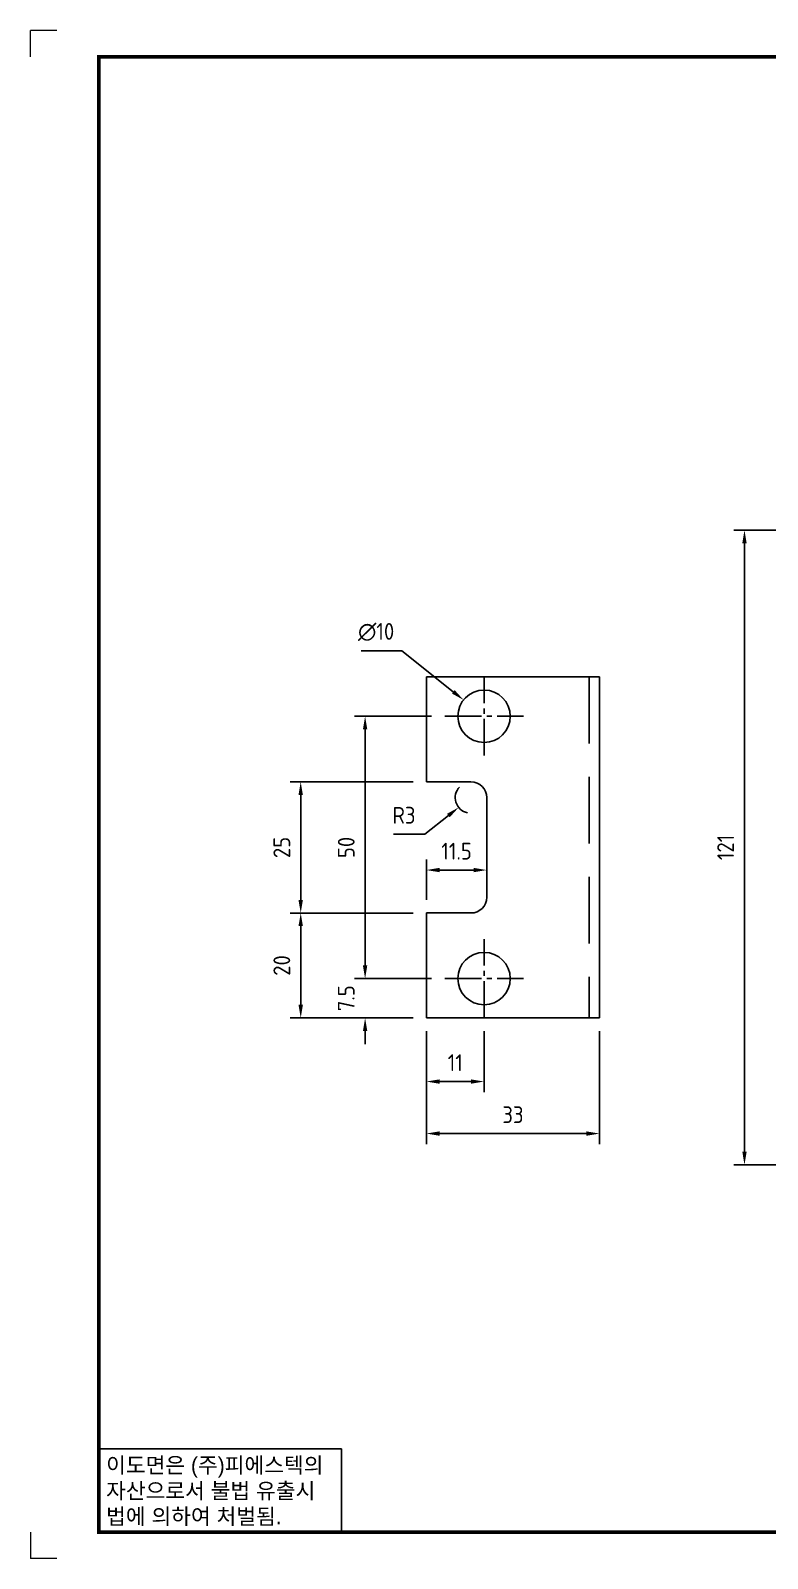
# Model space of a CAD drawing. Header units: millimetres. Extents: x -4251 to 2609, y -1673 to 4048.
# Drawn here: x -4250.9 to -4110.4, y -1672.8 to -1381.5 of the extents above; entities that cross this region are included whole.
import ezdxf
from ezdxf.enums import TextEntityAlignment as Align

# ---------------------------------------------------------------- set-up
doc = ezdxf.new("R2010")
doc.units = ezdxf.units.MM
doc.linetypes.add('CENTER1', pattern=[10, 7, -1, 1, -1])
doc.linetypes.add('HIDDENX2', pattern=[19.05, 12.7, -6.35])
doc.layers.add('FORMAT-1', color=7, linetype='Continuous')
doc.styles.add('h1', font='')
doc.styles.add('HAN', font='')
doc.styles.get("Standard").update_dxf_attribs({"font": 'ISOCP.SHX', "bigfont": 'WHGTXT.SHX'})
doc.styles.get('h1').set_extended_font_data('New Gulim')
doc.styles.get('HAN').set_extended_font_data('GulimChe')
doc.dimstyles.new('PS-1', dxfattribs={"dimtxt": 3.2, "dimasz": 2.5, "dimexe": 2, "dimexo": 2.5, "dimgap": 2, "dimtad": 1, "dimtoh": 1, "dimrnd": 0.05, "dimzin": 12, "dimdsep": 46, "dimtxsty": 'Standard', "dimcen": 0, "dimclrt": 2, "dimazin": 3, "dimtfac": 1, "dimtofl": 0, "dimtmove": 0, "dimatfit": 3, "dimfxl": 0, "dimtolj": 1, "dimtzin": 0, "dimarcsym": 0})

# ---------------------------------------------------------------- blocks, each defined once
blk = doc.blocks.new('t3')
for p, q in [((0, 15.88), (46.25, 15.88)), ((0, 15.88), (0, 0)), ((46.25, 15.88), (46.25, 0)), ((0, 0), (46.25, 0))]:
    blk.add_line(p, q)
at = {"color": 1, "style": 'h1'}
for s, p in [('이도면은 (주)피에스텍의', (1.4, 11.29)), ('자산으로서 불법 유출시', (1.4, 6.41)), ('법에 의하여 처벌됨.', (1.4, 1.52))]:
    blk.add_text(s, height=3, dxfattribs=at).set_placement(p)
blk = doc.blocks.new('format-3')
at = {"color": 3, "lineweight": 9}
for p, q in [((0, 286.3), (0, 291.3)), ((5, 291.3), (0, 291.3)), ((0, 5), (0, 0)), ((5, 0), (0, 0))]:
    blk.add_line(p, q, dxfattribs=at)
at = {"layer": 'FORMAT-1', "const_width": 0.7}
blk.add_lwpolyline([(13, 5), (13, 286.3), (414.5, 286.3), (414.5, 5)], close=True, dxfattribs=at)
blk.add_blockref('t3', (13, 5))
at = {"style": 'HAN'}
for tag, height, p in [('MODEL-NAME', 3, (386.1, 31.53)), ('SCALE', 2.7, (320.81, 26.29)), ('PART-NAME', 3, (386.1, 26.29)), ('DRA-BY', 3, (260.72, 19.44)), ('CH-BY', 3, (277.21, 19.44)), ('APP-BY', 3, (293.7, 19.44)), ('DWG-NO', 3, (386.1, 21.01)), ('CH-DATE', 2.5, (277.21, 7.47)), ('관련업체', 3, (333.52, 9.26)), ('DRA-DATE', 2.5, (260.72, 7.47)), ('APP-DATE', 2.5, (293.7, 7.47))]:
    blk.add_attdef(tag, text='', height=height, dxfattribs=at).set_placement(p, align=Align.MIDDLE_CENTER)
blk = doc.blocks.new('*D1008')
at = {"color": 0, "lineweight": -2}
for p, q in [((-4187.11, -1559.7), (-4187.11, -1557.2)), ((-4174.43, -1562.2), (-4189.11, -1562.2)), ((-4177.93, -1569.7), (-4189.11, -1569.7)), ((-4187.11, -1572.2), (-4187.11, -1574.7))]:
    blk.add_line(p, q, dxfattribs=at)
at = {"color": 0}
for points in [[(-4187.53, -1559.7), (-4186.7, -1559.7), (-4187.11, -1562.2)], [(-4187.53, -1572.2), (-4186.7, -1572.2), (-4187.11, -1569.7)]]:
    blk.add_solid(points, dxfattribs=at)
at = {"layer": 'DEFPOINTS', "color": 0}
for p in [(-4187.11, -1562.2), (-4171.93, -1562.2, 0), (-4175.43, -1569.7)]:
    blk.add_point(p, dxfattribs=at)
at = {"color": 2, "insert": (-4190.71, -1565.95), "char_height": 3.2, "attachment_point": 5, "rotation": 90}
blk.add_mtext('\\A1;7.5', dxfattribs=at)
blk = doc.blocks.new('*D1009')
at = {"color": 0, "lineweight": -2}
for p, q in [((-4177.93, -1549.7), (-4201.39, -1549.7)), ((-4199.39, -1567.2), (-4199.39, -1552.2)), ((-4177.93, -1569.7), (-4201.39, -1569.7))]:
    blk.add_line(p, q, dxfattribs=at)
at = {"color": 0}
for points in [[(-4199.81, -1552.2), (-4198.97, -1552.2), (-4199.39, -1549.7)], [(-4199.81, -1567.2), (-4198.97, -1567.2), (-4199.39, -1569.7)]]:
    blk.add_solid(points, dxfattribs=at)
at = {"layer": 'DEFPOINTS', "color": 0}
for p in [(-4199.39, -1549.7), (-4175.43, -1549.7), (-4175.43, -1569.7)]:
    blk.add_point(p, dxfattribs=at)
at = {"color": 2, "insert": (-4202.99, -1559.7), "char_height": 3.2, "attachment_point": 5, "rotation": 90}
blk.add_mtext('\\A1;20', dxfattribs=at)
blk = doc.blocks.new('*D1010')
at = {"color": 0, "lineweight": -2}
for p, q in [((-4177.93, -1524.7), (-4201.39, -1524.7)), ((-4199.39, -1547.2), (-4199.39, -1527.2)), ((-4177.93, -1549.7), (-4201.39, -1549.7))]:
    blk.add_line(p, q, dxfattribs=at)
at = {"color": 0}
for points in [[(-4199.81, -1527.2), (-4198.97, -1527.2), (-4199.39, -1524.7)], [(-4199.81, -1547.2), (-4198.97, -1547.2), (-4199.39, -1549.7)]]:
    blk.add_solid(points, dxfattribs=at)
at = {"layer": 'DEFPOINTS', "color": 0}
for p in [(-4199.39, -1524.7), (-4175.43, -1524.7), (-4175.43, -1549.7)]:
    blk.add_point(p, dxfattribs=at)
at = {"color": 2, "insert": (-4202.99, -1537.2), "char_height": 3.2, "attachment_point": 5, "rotation": 90}
blk.add_mtext('\\A1;25', dxfattribs=at)
blk = doc.blocks.new('*D1011')
at = {"color": 0, "lineweight": -2}
for p, q in [((-4174.43, -1512.2), (-4189.11, -1512.2)), ((-4187.11, -1559.7), (-4187.11, -1514.7)), ((-4174.43, -1562.2), (-4189.11, -1562.2))]:
    blk.add_line(p, q, dxfattribs=at)
at = {"color": 0}
for points in [[(-4187.53, -1514.7), (-4186.7, -1514.7), (-4187.11, -1512.2)], [(-4187.53, -1559.7), (-4186.7, -1559.7), (-4187.11, -1562.2)]]:
    blk.add_solid(points, dxfattribs=at)
at = {"layer": 'DEFPOINTS', "color": 0}
for p in [(-4187.11, -1512.2), (-4171.93, -1512.2, 0), (-4171.93, -1562.2, 0)]:
    blk.add_point(p, dxfattribs=at)
at = {"color": 2, "insert": (-4190.71, -1537.2), "char_height": 3.2, "attachment_point": 5, "rotation": 90}
blk.add_mtext('\\A1;50', dxfattribs=at)
blk = doc.blocks.new('*D1016')
at = {"color": 0, "lineweight": -2}
for p, q in [((-4187.89, -1499.72), (-4180.13, -1499.72)), ((-4180.13, -1499.72), (-4170.31, -1507.53))]:
    blk.add_line(p, q, dxfattribs=at)
at = {"color": 0}
blk.add_solid([(-4170.05, -1507.2), (-4170.56, -1507.85), (-4168.35, -1509.08)], dxfattribs=at)
at = {"layer": 'DEFPOINTS', "color": 0}
for p in [(-4168.35, -1509.08, 0), (-4160.52, -1515.31, 0)]:
    blk.add_point(p, dxfattribs=at)
at = {"color": 2, "insert": (-4185.01, -1496.12), "char_height": 3.2, "attachment_point": 5}
blk.add_mtext('\\A1;∅10', dxfattribs=at)
blk = doc.blocks.new('*D1017')
at = {"color": 0, "lineweight": -2}
for p, q in [((-4175.43, -1547.2), (-4175.43, -1539.51)), ((-4163.93, -1544.2), (-4163.93, -1539.51)), ((-4172.93, -1541.51), (-4166.43, -1541.51))]:
    blk.add_line(p, q, dxfattribs=at)
at = {"color": 0}
for points in [[(-4172.93, -1541.09), (-4172.93, -1541.92), (-4175.43, -1541.51)], [(-4166.43, -1541.09), (-4166.43, -1541.92), (-4163.93, -1541.51)]]:
    blk.add_solid(points, dxfattribs=at)
at = {"layer": 'DEFPOINTS', "color": 0}
for p in [(-4163.93, -1541.51), (-4163.93, -1546.7), (-4175.43, -1549.7)]:
    blk.add_point(p, dxfattribs=at)
at = {"color": 2, "insert": (-4169.68, -1537.91), "char_height": 3.2, "attachment_point": 5}
blk.add_mtext('\\A1;11.5', dxfattribs=at)
blk = doc.blocks.new('*D1018')
at = {"color": 0, "lineweight": -2}
for p, q in [((-4175.71, -1534.66), (-4171.24, -1531.11)), ((-4181.68, -1534.66), (-4175.71, -1534.66))]:
    blk.add_line(p, q, dxfattribs=at)
blk.add_arc((-4166.93, -1527.7), 3, 137.7465, 256.6163, dxfattribs=at)
at = {"color": 0}
blk.add_solid([(-4171.5, -1530.79), (-4170.98, -1531.44), (-4169.28, -1529.56)], dxfattribs=at)
at = {"layer": 'DEFPOINTS', "color": 0}
for p in [(-4166.93, -1527.7, 0), (-4169.28, -1529.56, 0)]:
    blk.add_point(p, dxfattribs=at)
at = {"color": 2, "insert": (-4179.7, -1531.06), "char_height": 3.2, "attachment_point": 5}
blk.add_mtext('\\A1;R3', dxfattribs=at)
blk = doc.blocks.new('*D1022')
at = {"color": 0, "lineweight": -2}
for p, q in [((-4175.43, -1572.2), (-4175.43, -1583.83)), ((-4164.43, -1572.2), (-4164.43, -1583.83)), ((-4172.93, -1581.83), (-4166.93, -1581.83))]:
    blk.add_line(p, q, dxfattribs=at)
at = {"color": 0}
for points in [[(-4172.93, -1581.42), (-4172.93, -1582.25), (-4175.43, -1581.83)], [(-4166.93, -1581.42), (-4166.93, -1582.25), (-4164.43, -1581.83)]]:
    blk.add_solid(points, dxfattribs=at)
at = {"layer": 'DEFPOINTS', "color": 0}
for p in [(-4175.43, -1569.7), (-4164.43, -1569.7, 0), (-4164.43, -1581.83)]:
    blk.add_point(p, dxfattribs=at)
at = {"color": 2, "insert": (-4169.93, -1578.23), "char_height": 3.2, "attachment_point": 5}
blk.add_mtext('\\A1;11', dxfattribs=at)
blk = doc.blocks.new('*D1023')
at = {"color": 0, "lineweight": -2}
for p, q in [((-4175.43, -1572.2), (-4175.43, -1593.75)), ((-4142.43, -1572.2), (-4142.43, -1593.75)), ((-4144.93, -1591.75), (-4172.93, -1591.75))]:
    blk.add_line(p, q, dxfattribs=at)
at = {"color": 0}
for points in [[(-4172.93, -1591.33), (-4172.93, -1592.17), (-4175.43, -1591.75)], [(-4144.93, -1591.33), (-4144.93, -1592.17), (-4142.43, -1591.75)]]:
    blk.add_solid(points, dxfattribs=at)
at = {"layer": 'DEFPOINTS', "color": 0}
for p in [(-4175.43, -1569.7), (-4142.43, -1569.7), (-4175.43, -1591.75)]:
    blk.add_point(p, dxfattribs=at)
at = {"color": 2, "insert": (-4158.93, -1588.15), "char_height": 3.2, "attachment_point": 5}
blk.add_mtext('\\A1;33', dxfattribs=at)
blk = doc.blocks.new('*D1037')
at = {"color": 0, "lineweight": -2}
for p, q in [((-4043.65, -1476.7), (-4116.8, -1476.7)), ((-4114.8, -1595.2), (-4114.8, -1479.2)), ((-4043.65, -1597.7), (-4116.8, -1597.7))]:
    blk.add_line(p, q, dxfattribs=at)
at = {"color": 0}
for points in [[(-4115.21, -1479.2), (-4114.38, -1479.2), (-4114.8, -1476.7)], [(-4115.21, -1595.2), (-4114.38, -1595.2), (-4114.8, -1597.7)]]:
    blk.add_solid(points, dxfattribs=at)
at = {"layer": 'DEFPOINTS', "color": 0}
for p in [(-4114.8, -1476.7), (-4041.15, -1476.7, 0), (-4041.15, -1597.7)]:
    blk.add_point(p, dxfattribs=at)
at = {"color": 2, "insert": (-4118.4, -1537.2), "char_height": 3.2, "attachment_point": 5, "rotation": 90}
blk.add_mtext('\\A1;121', dxfattribs=at)

msp = doc.modelspace()

# ---------------------------------------------------------------- linework, layer by layer
at = {"color": 1}
for p, q in [((-4175.4344, -1504.6958), (-4175.4344, -1524.6958)), ((-4142.4344, -1504.6958, 0), (-4175.4344, -1504.6958, 0)), ((-4142.4344, -1504.6958, 0), (-4142.4344, -1569.6958, 0)), ((-4175.4344, -1524.6958), (-4166.9344, -1524.6958, 0)), ((-4163.9344, -1546.6958, 0), (-4163.9344, -1527.6958, 0)), ((-4175.4344, -1549.6958), (-4175.4344, -1569.6958)), ((-4175.4344, -1549.6958), (-4166.9344, -1549.6958)), ((-4142.4344, -1569.6958), (-4175.4344, -1569.6958))]:
    msp.add_line(p, q, dxfattribs=at)
at = {"color": 1, "linetype": 'CENTER1'}
for p, q in [((-4164.4344, -1519.6958, 0), (-4164.4344, -1504.6958, 0)), ((-4171.9344, -1512.1958, 0), (-4156.9344, -1512.1958, 0)), ((-4164.4344, -1569.6958, 0), (-4164.4344, -1554.6958, 0)), ((-4171.9344, -1562.1958, 0), (-4156.9344, -1562.1958, 0))]:
    msp.add_line(p, q, dxfattribs=at)
at = {"color": 2, "linetype": 'HIDDENX2'}
msp.add_line((-4144.4344, -1504.6958, 0), (-4144.4344, -1569.6958, 0), dxfattribs=at)
at = {"color": 1}
for centre in [(-4164.4344, -1512.1958, 0), (-4164.4344, -1562.1958, 0)]:
    msp.add_circle(centre, 5, dxfattribs=at)
at = {"color": 1, "extrusion": (-2.34441e-07, 0, 1)}
msp.add_arc((-4166.9344, -1527.6958, 0.001), 3, 0, 90, dxfattribs=at)
at = {"color": 1}
msp.add_arc((-4166.9344, -1546.6958), 3, 270, 0, dxfattribs=at)

# ---------------------------------------------------------------- block references
msp.add_blockref('format-3', (-4250.8841, -1672.7539, 0))

# ---------------------------------------------------------------- dimensions: what is measured, and where the dimension line sits
for base, p1, p2, picture, middle in [((-4114.7968, -1476.6958), (-4041.1544, -1597.6958), (-4041.1544, -1476.6958, 0), '*D1037', (-4118.3972, -1537.1958)), ((-4187.1146, -1512.1958), (-4171.9344, -1562.1958, 0), (-4171.9344, -1512.1958, 0), '*D1011', (-4190.7146, -1537.1958)), ((-4199.3899, -1524.6958), (-4175.4344, -1549.6958), (-4175.4344, -1524.6958), '*D1010', (-4202.9902, -1537.1958)), ((-4199.3899, -1549.6958), (-4175.4344, -1569.6958), (-4175.4344, -1549.6958), '*D1009', (-4202.9902, -1559.6958))]:
    dim = msp.add_linear_dim(base=base, p1=p1, p2=p2, angle=90, dimstyle='PS-1')
    dim.commit()
    dim.dimension.update_dxf_attribs({"geometry": picture, "text_midpoint": middle})
dim = msp.add_diameter_dim_2p(p1=(-4160.5203, -1515.3071, 0), p2=(-4168.3484, -1509.0845, 0), dimstyle='PS-1')
dim.commit()
dim.dimension.update_dxf_attribs({"geometry": '*D1016', "text_midpoint": (-4185.0077, -1499.722), "dimtype": 163})
dim = msp.add_radius_dim(center=(-4166.9344, -1527.6958, 0), mpoint=(-4169.2848, -1529.56, 0), dimstyle='PS-1')
dim.commit()
dim.dimension.update_dxf_attribs({"geometry": '*D1018', "text_midpoint": (-4179.6957, -1531.0556)})
for base, p1, p2, picture, middle in [((-4163.9344, -1541.5054), (-4175.4344, -1549.6958), (-4163.9344, -1546.6958), '*D1017', (-4169.6844, -1537.9054)), ((-4164.4344, -1581.8326), (-4175.4344, -1569.6958), (-4164.4344, -1569.6958, 0), '*D1022', (-4169.9344, -1578.2326)), ((-4175.4344, -1591.75), (-4142.4344, -1569.6958), (-4175.4344, -1569.6958), '*D1023', (-4158.9344, -1588.15))]:
    dim = msp.add_linear_dim(base=base, p1=p1, p2=p2, dimstyle='PS-1')
    dim.commit()
    dim.dimension.update_dxf_attribs({"geometry": picture, "text_midpoint": middle})
dim = msp.add_linear_dim(base=(-4187.1146, -1562.1958), p1=(-4175.4344, -1569.6958), p2=(-4171.9344, -1562.1958, 0), angle=90, dimstyle='PS-1')
dim.commit()
dim.dimension.update_dxf_attribs({"geometry": '*D1008', "text_midpoint": (-4187.1146, -1565.9458), "dimtype": 160})

doc.saveas('drawing.dxf')
